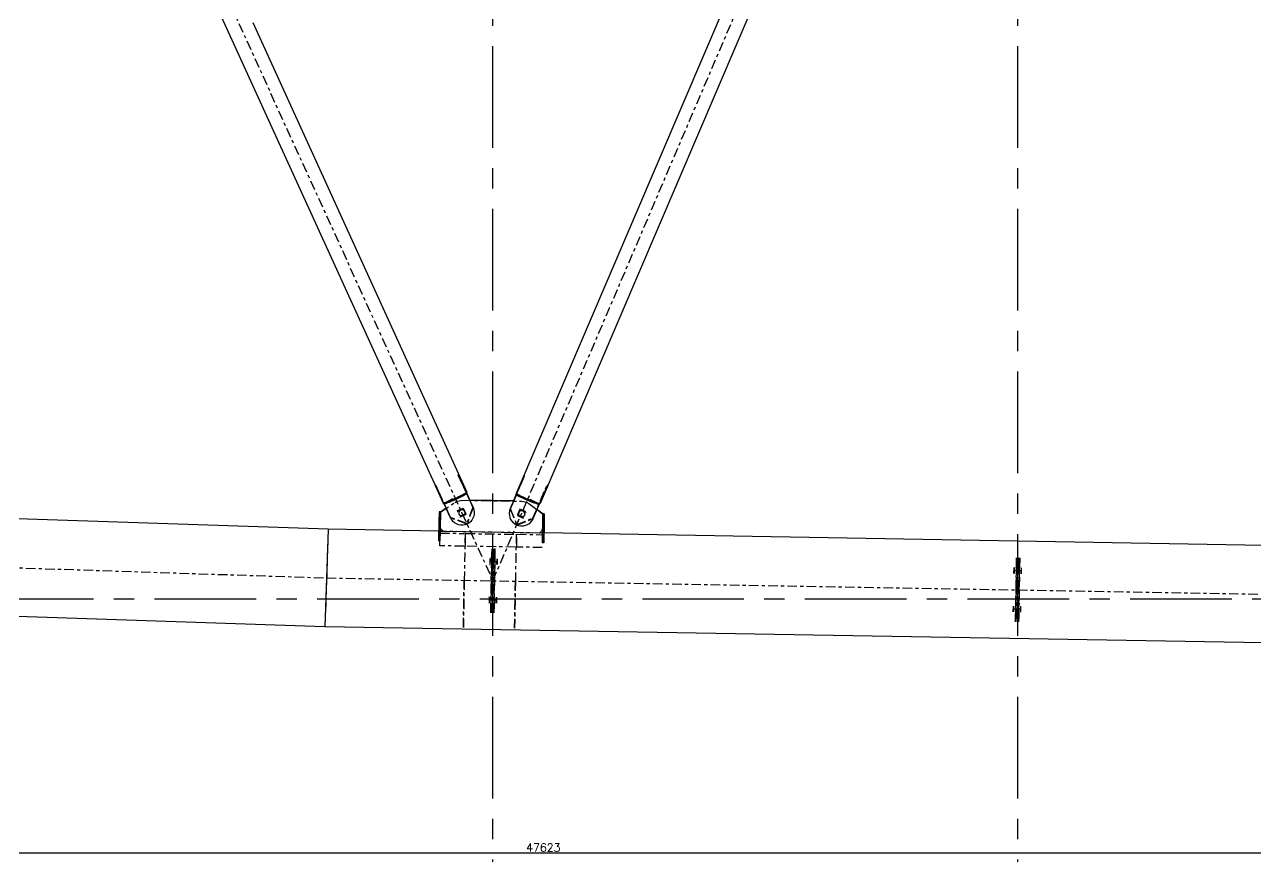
# Model space of a CAD drawing. Header units: millimetres. Extents: x 2368 to 8313, y 7493 to 11698.
# Drawn here: x 4578.3 to 4962.8, y 10991 to 11250.8 of the extents above; entities that cross this region are included whole.
import ezdxf

# ---------------------------------------------------------------- set-up
doc = ezdxf.new("R2010")
doc.units = ezdxf.units.MM
for name, pattern in [('CENTER', [50.8, 31.75, -6.35, 6.35, -6.35]), ('XKITLINE00', [0]), ('XKITLINE03', [6, 3, -1, 1, -1])]:
    doc.linetypes.add(name, pattern=pattern)
doc.styles.add('ROMANS', font='romans.shx')
doc.dimstyles.new('MD300', dxfattribs={"dimtxt": 2.5, "dimasz": 2.5, "dimexe": 1, "dimexo": 1, "dimgap": 0.5, "dimtad": 1, "dimdec": 1, "dimlfac": 50, "dimrnd": 0.5, "dimdsep": 46, "dimtxsty": 'ROMANS', "dimcen": 1, "dimclrd": 146, "dimclre": 146, "dimclrt": 30, "dimadec": 1, "dimazin": 2, "dimtfac": 1, "dimtdec": 1, "dimtmove": 0, "dimatfit": 1, "dimfxl": 1, "dimtolj": 1, "dimtzin": 0, "dimlwd": -1, "dimlwe": -1, "dimarcsym": 0})

# ---------------------------------------------------------------- blocks, each defined once
blk = doc.blocks.new('*D28')
at = {"color": 146, "transparency": 16777216}
for p, q in [((4264.13, 11249.2), (4264.13, 10991.04)), ((5216.59, 11054.98), (5216.59, 10991.04)), ((5214.09, 10992.04), (4266.63, 10992.04))]:
    blk.add_line(p, q, dxfattribs=at)
for points in [[(4266.63, 10992.45), (4266.63, 10991.62), (4264.13, 10992.04)], [(5214.09, 10992.45), (5214.09, 10991.62), (5216.59, 10992.04)]]:
    blk.add_solid(points, dxfattribs=at)
at = {"layer": 'Defpoints', "color": 0, "transparency": 16777216}
for p in [(4264.13, 11250.2), (5216.59, 11055.98), (4264.13, 10992.04)]:
    blk.add_point(p, dxfattribs=at)
at = {"color": 30, "transparency": 16777216, "insert": (4740.36, 10993.79), "char_height": 2.5, "attachment_point": 5, "style": 'ROMANS'}
blk.add_mtext('\\A1;47623', dxfattribs=at)
blk = doc.blocks.new('*D36')
at = {"color": 146, "transparency": 16777216}
for p, q in [((3888.59, 11276.27), (3888.59, 10979.26)), ((5216.59, 11054.98), (5216.59, 10979.26)), ((3891.09, 10980.26), (5214.09, 10980.26))]:
    blk.add_line(p, q, dxfattribs=at)
for points in [[(3891.09, 10980.68), (3891.09, 10979.85), (3888.59, 10980.26)], [(5214.09, 10980.68), (5214.09, 10979.85), (5216.59, 10980.26)]]:
    blk.add_solid(points, dxfattribs=at)
at = {"layer": 'Defpoints', "color": 0, "transparency": 16777216}
for p in [(3888.59, 11277.27), (5216.59, 11055.98), (5216.59, 10980.26)]:
    blk.add_point(p, dxfattribs=at)
at = {"color": 30, "transparency": 16777216, "insert": (4552.59, 10982.01), "char_height": 2.5, "attachment_point": 5, "style": 'ROMANS'}
blk.add_mtext('\\A1;66400', dxfattribs=at)
blk = doc.blocks.new('*D38')
at = {"color": 146, "transparency": 16777216}
for p, q in [((3888.58, 11276.27), (3888.58, 10968.16)), ((6544.59, 11276.27), (6544.59, 10968.16)), ((6542.09, 10969.16), (3891.08, 10969.16))]:
    blk.add_line(p, q, dxfattribs=at)
for points in [[(3891.08, 10969.58), (3891.08, 10968.75), (3888.58, 10969.16)], [(6542.09, 10969.58), (6542.09, 10968.75), (6544.59, 10969.16)]]:
    blk.add_solid(points, dxfattribs=at)
at = {"layer": 'Defpoints', "color": 0, "transparency": 16777216}
for p in [(3888.58, 11277.27), (6544.59, 11277.27), (3888.58, 10969.16)]:
    blk.add_point(p, dxfattribs=at)
at = {"color": 30, "transparency": 16777216, "insert": (5216.59, 10970.91), "char_height": 2.5, "attachment_point": 5, "style": 'ROMANS'}
blk.add_mtext('\\A1;132800', dxfattribs=at)

msp = doc.modelspace()

# ---------------------------------------------------------------- linework, layer by layer
at = {"color": 6, "linetype": 'CENTER'}
for p, q in [((4724.5882, 10907.5139), (4724.5882, 11495.735)), ((4888.5882, 10907.5139), (4888.5882, 11495.735)), ((3247.3048, 11071.5205), (7181.1218, 11071.5205))]:
    msp.add_line(p, q, dxfattribs=at)
at = {"color": 8, "linetype": 'XKITLINE03'}
for p, q in [((4724.5881, 11077.119), (4888.5881, 11460.5251)), ((4724.5882, 11077.119), (4888.5882, 11460.5251)), ((4560.5881, 11436.8368), (4724.5881, 11077.119)), ((4560.5882, 11436.8368), (4724.5882, 11077.119)), ((4713.7703, 11110.214), (4718.3818, 11100.0991)), ((4713.7703, 11110.214), (4718.3818, 11100.0991)), ((4713.7818, 11110.0545), (4718.3933, 11099.9397)), ((4713.7818, 11110.0545), (4718.3933, 11099.9397)), ((4734.3878, 11109.9282), (4730.0142, 11099.7034)), ((4734.3879, 11109.9282), (4730.0143, 11099.7034)), ((4734.3993, 11109.7688), (4730.0258, 11099.544)), ((4734.3994, 11109.7688), (4730.0258, 11099.544)), ((4711.3519, 11096.9186), (4706.7404, 11107.0335)), ((4711.3519, 11096.9186), (4706.7404, 11107.0335)), ((4711.3634, 11096.7591), (4706.7519, 11106.874)), ((4711.3634, 11096.7591), (4706.7519, 11106.874)), ((4737.1165, 11096.6958), (4741.4901, 11106.9205)), ((4737.1165, 11096.6958), (4741.4901, 11106.9205)), ((4737.128, 11096.5363), (4741.5016, 11106.7611)), ((4737.1281, 11096.5363), (4741.5017, 11106.7611)), ((4716.4354, 11104.3934), (4709.3014, 11101.1658)), ((4716.4353, 11104.3934), (4709.3014, 11101.1658)), ((4716.3154, 11104.5038), (4709.3982, 11101.3742)), ((4716.3154, 11104.5038), (4709.3982, 11101.3742)), ((4709.3982, 11101.3742), (4712.8376, 11103.2054)), ((4709.3982, 11101.3742), (4712.8375, 11103.2054)), ((4716.3305, 11104.2937), (4709.4133, 11101.1642)), ((4709.4133, 11101.1642), (4712.8912, 11102.4626)), ((4716.3306, 11104.2937), (4709.4134, 11101.1642)), ((4709.4134, 11101.1642), (4712.8912, 11102.4626)), ((4712.6863, 11101.5949), (4713.2776, 11101.9276)), ((4712.6864, 11101.5949), (4713.2776, 11101.9276)), ((4713.2776, 11101.9276), (4714.9392, 11102.2716)), ((4713.2776, 11101.9276), (4714.9392, 11102.2716)), ((4714.9392, 11102.2716), (4733.6377, 11101.9624)), ((4714.9392, 11102.2716), (4733.6377, 11101.9624)), ((4716.4275, 11104.5022), (4716.4704, 11104.4654)), ((4716.4275, 11104.5022), (4716.4704, 11104.4654)), ((4716.4704, 11104.4654), (4716.4353, 11104.3934)), ((4716.4704, 11104.4654), (4716.4354, 11104.3934)), ((4731.8326, 11104.1154), (4731.8681, 11104.1531)), ((4731.8759, 11104.0444), (4731.8326, 11104.1154)), ((4731.8327, 11104.1154), (4731.8681, 11104.1531)), ((4731.8759, 11104.0444), (4731.8327, 11104.1154)), ((4731.8681, 11104.1531), (4739.0755, 11101.1009)), ((4731.8681, 11104.1531), (4739.0754, 11101.1009)), ((4731.974, 11104.1574), (4738.9624, 11101.1979)), ((4731.974, 11104.1574), (4738.9624, 11101.1979)), ((4731.9891, 11103.9473), (4738.9776, 11100.9878)), ((4731.9892, 11103.9473), (4738.9776, 11100.9878)), ((4733.6377, 11101.9624), (4735.0838, 11101.6564)), ((4733.6377, 11101.9624), (4735.0839, 11101.6564)), ((4738.9624, 11101.1979), (4735.4489, 11102.944)), ((4738.9624, 11101.1979), (4735.449, 11102.944)), ((4738.9776, 11100.9878), (4735.5026, 11102.2013)), ((4738.9776, 11100.9878), (4735.5026, 11102.2013)), ((4708.1211, 11092.5663), (4708.2246, 11098.539)), ((4708.1212, 11092.5663), (4708.2246, 11098.539)), ((4708.1483, 11095.5297), (4708.2009, 11098.5646)), ((4708.1483, 11095.5297), (4708.2008, 11098.5646)), ((4708.2246, 11098.539), (4712.6863, 11101.5949)), ((4708.2246, 11098.539), (4712.6864, 11101.5949)), ((4709.2583, 11101.2025), (4709.2935, 11101.2746)), ((4709.3014, 11101.1658), (4709.2583, 11101.2025)), ((4709.2584, 11101.2025), (4709.2936, 11101.2746)), ((4709.3014, 11101.1658), (4709.2584, 11101.2025)), ((4713.5794, 11099.0343), (4715.346, 11099.8336)), ((4713.5794, 11099.0343), (4715.346, 11099.8336)), ((4713.5805, 11099.0193), (4715.3471, 11099.8186)), ((4713.5805, 11099.0193), (4715.3471, 11099.8186)), ((4713.5965, 11098.798), (4715.363, 11099.5972)), ((4713.5965, 11098.798), (4715.3631, 11099.5972)), ((4716.1476, 11098.0752), (4714.381, 11097.276)), ((4716.1477, 11098.0752), (4714.3811, 11097.276)), ((4716.1487, 11098.0602), (4714.3821, 11097.261)), ((4716.1487, 11098.0602), (4714.3822, 11097.261)), ((4714.88, 11098.326), (4714.8651, 11098.5323)), ((4714.8801, 11098.326), (4714.8652, 11098.5323)), ((4715.346, 11099.8336), (4716.1477, 11098.0752)), ((4715.346, 11099.8336), (4716.1476, 11098.0752)), ((4715.3471, 11099.8186), (4716.1487, 11098.0602)), ((4715.3471, 11099.8186), (4716.1487, 11098.0602)), ((4715.363, 11099.5972), (4716.1647, 11097.8389)), ((4715.3631, 11099.5972), (4716.1647, 11097.8389)), ((4718.3818, 11100.0991), (4716.4619, 11095.0103)), ((4718.3818, 11100.0991), (4716.4619, 11095.0103)), ((4718.3933, 11099.9397), (4716.4734, 11094.8509)), ((4718.3933, 11099.9397), (4716.4734, 11094.8509)), ((4730.0142, 11099.7034), (4732.0526, 11094.6631)), ((4730.0143, 11099.7034), (4732.0527, 11094.6631)), ((4730.0258, 11099.544), (4732.0642, 11094.5037)), ((4730.0258, 11099.544), (4732.0642, 11094.5037)), ((4733.0509, 11099.4972), (4732.2906, 11097.7197)), ((4733.0509, 11099.4972), (4732.2906, 11097.7197)), ((4733.0669, 11099.2759), (4732.3066, 11097.4984)), ((4733.0669, 11099.2759), (4732.3066, 11097.4984)), ((4733.068, 11099.2608), (4732.3077, 11097.4834)), ((4733.068, 11099.2608), (4732.3077, 11097.4834)), ((4734.8357, 11098.7414), (4733.0509, 11099.4972)), ((4734.8357, 11098.7414), (4733.0509, 11099.4972)), ((4734.8517, 11098.52), (4733.0669, 11099.2759)), ((4734.8516, 11098.52), (4733.0669, 11099.2759)), ((4734.8528, 11098.505), (4733.068, 11099.2608)), ((4734.8527, 11098.505), (4733.068, 11099.2608)), ((4733.5637, 11098.223), (4733.5786, 11098.0167)), ((4733.5637, 11098.223), (4733.5786, 11098.0167)), ((4735.0838, 11101.6564), (4735.8658, 11101.2115)), ((4735.0839, 11101.6564), (4735.8658, 11101.2115)), ((4735.8658, 11101.2115), (4740.2191, 11098.01)), ((4735.8658, 11101.2115), (4740.2191, 11098.01)), ((4739.0754, 11101.1009), (4739.1189, 11101.0298)), ((4739.0755, 11101.1009), (4739.1189, 11101.0298)), ((4739.1189, 11101.0298), (4739.0833, 11100.9922)), ((4739.1189, 11101.0298), (4739.0833, 11100.9922)), ((4740.1834, 11094.9746), (4740.236, 11098.0095)), ((4740.1834, 11094.9746), (4740.236, 11098.0095)), ((4708.0448, 11089.5592), (4708.1483, 11095.5297)), ((4708.0449, 11089.5592), (4708.1483, 11095.5297)), ((4708.1753, 11097.0913), (4708.0719, 11091.1209)), ((4708.1753, 11097.0913), (4708.0719, 11091.1209)), ((4716.4619, 11095.0103), (4711.3519, 11096.9186)), ((4716.4619, 11095.0103), (4711.3519, 11096.9186)), ((4716.4734, 11094.8509), (4711.3634, 11096.7591)), ((4716.4734, 11094.8509), (4711.3634, 11096.7591)), ((4716.1647, 11097.8389), (4714.3981, 11097.0397)), ((4716.1647, 11097.8389), (4714.3981, 11097.0397)), ((4732.0526, 11094.6631), (4737.1165, 11096.6958)), ((4732.0527, 11094.6631), (4737.1165, 11096.6958)), ((4732.0642, 11094.5037), (4737.128, 11096.5363)), ((4732.0642, 11094.5037), (4737.1281, 11096.5363)), ((4732.2906, 11097.7197), (4734.0754, 11096.9639)), ((4732.2906, 11097.7197), (4734.0754, 11096.9639)), ((4732.3066, 11097.4984), (4734.0914, 11096.7426)), ((4732.3066, 11097.4984), (4734.0914, 11096.7426)), ((4732.3077, 11097.4834), (4734.0925, 11096.7276)), ((4732.3077, 11097.4834), (4734.0924, 11096.7276)), ((4740.08, 11089.0042), (4740.1834, 11094.9746)), ((4740.08, 11089.0042), (4740.1834, 11094.9746)), ((4740.2105, 11096.5363), (4740.107, 11090.5659)), ((4740.2105, 11096.5363), (4740.107, 11090.5659)), ((4708.0428, 11088.0469), (4708.1118, 11092.0288)), ((4708.0429, 11088.0469), (4708.1118, 11092.0288)), ((4708.0974, 11092.5941), (4708.0448, 11089.5592)), ((4708.0974, 11092.5941), (4708.0449, 11089.5592)), ((4708.0719, 11091.1209), (4708.0974, 11092.5941)), ((4708.0719, 11091.1209), (4708.0974, 11092.5941)), ((4708.1118, 11092.0288), (4715.6687, 11091.9038)), ((4708.1118, 11092.0288), (4715.6687, 11091.9038)), ((4740.1156, 11092.0372), (4708.1211, 11092.5663)), ((4740.1157, 11092.0372), (4708.1212, 11092.5663)), ((4715.8892, 11091.992), (4715.6342, 11077.2742)), ((4715.8892, 11091.992), (4715.6343, 11077.2742)), ((4716.0389, 11087.9147), (4716.1079, 11091.8965)), ((4716.0389, 11087.9147), (4716.1079, 11091.8965)), ((4716.1079, 11091.8965), (4731.6654, 11091.6393)), ((4716.1079, 11091.8965), (4731.6654, 11091.6393)), ((4731.8868, 11091.7148), (4731.6318, 11076.997)), ((4731.8868, 11091.7148), (4731.6319, 11076.997)), ((4732.0356, 11087.6502), (4732.1046, 11091.632)), ((4732.0356, 11087.6502), (4732.1046, 11091.632)), ((4732.1046, 11091.632), (4740.1063, 11091.4997)), ((4732.1046, 11091.632), (4740.1063, 11091.4997)), ((4740.1326, 11092.0391), (4740.08, 11089.0042)), ((4740.1325, 11092.0391), (4740.08, 11089.0042)), ((4740.107, 11090.5659), (4740.1326, 11092.0391)), ((4740.107, 11090.5659), (4740.1325, 11092.0391)), ((4338.8189, 11088.9283), (4672.6407, 11078.019)), ((4338.8189, 11088.9283), (4672.6407, 11078.019)), ((4715.5997, 11087.922), (4708.0428, 11088.0469)), ((4715.5997, 11087.922), (4708.0429, 11088.0469)), ((4731.5964, 11087.6574), (4716.0389, 11087.9147)), ((4731.5964, 11087.6574), (4716.0389, 11087.9147)), ((4724.0882, 11077.1277), (4724.2614, 11087.1262)), ((4724.2614, 11087.1262), (4724.2192, 11084.6891)), ((4724.5881, 11077.1191), (4724.7614, 11087.1176)), ((4724.7614, 11087.1176), (4724.7191, 11084.6804)), ((4724.7613, 11087.1176), (4724.7613, 11087.1176)), ((4724.7613, 11087.1176), (4724.7614, 11087.1176)), ((4725.0881, 11077.1104), (4725.2613, 11087.1089)), ((4725.2613, 11087.1089), (4725.2191, 11084.6718)), ((4740.0374, 11087.5179), (4732.0356, 11087.6502)), ((4740.0373, 11087.5179), (4732.0356, 11087.6502)), ((4723.6282, 11084.0567), (4723.5963, 11082.217)), ((4723.6282, 11084.0567), (4723.6282, 11084.0567)), ((4723.6922, 11083.1355), (4725.6919, 11083.1008)), ((4724.1998, 11083.5662), (4724.1785, 11082.3364)), ((4724.2192, 11084.6891), (4724.1998, 11083.5662)), ((4724.6997, 11083.5575), (4724.6784, 11082.3277)), ((4724.7191, 11084.6804), (4724.6997, 11083.5575)), ((4725.1996, 11083.5489), (4725.1783, 11082.319)), ((4725.2191, 11084.6718), (4725.1996, 11083.5489)), ((4725.7878, 11084.0193), (4725.756, 11082.1796)), ((4725.7878, 11084.0193), (4725.7878, 11084.0193)), ((4725.9478, 11084.0166), (4725.9159, 11082.1768)), ((4725.9478, 11084.0166), (4725.9478, 11084.0166)), ((4888.2369, 11084.2855), (4888.0637, 11074.287)), ((4888.2016, 11082.2458), (4888.2369, 11084.2855)), ((4888.2369, 11084.2855), (4888.2369, 11084.2855)), ((4888.7368, 11084.2769), (4888.5636, 11074.2784)), ((4888.7015, 11082.2372), (4888.7368, 11084.2769)), ((4888.7368, 11084.2769), (4888.7368, 11084.2769)), ((4888.7368, 11084.2769), (4888.7368, 11084.2769)), ((4888.7368, 11084.2769), (4888.7368, 11084.2769)), ((4889.2367, 11084.2682), (4889.0635, 11074.2697)), ((4889.2014, 11082.2285), (4889.2367, 11084.2682)), ((4889.2367, 11084.2682), (4889.2367, 11084.2682)), ((4723.5963, 11082.217), (4723.5963, 11082.217)), ((4724.1785, 11082.3364), (4724.0882, 11077.1277)), ((4724.6784, 11082.3277), (4724.5881, 11077.119)), ((4725.1783, 11082.319), (4725.0881, 11077.1104)), ((4725.756, 11082.1796), (4725.756, 11082.1796)), ((4725.9159, 11082.1768), (4725.9159, 11082.1768)), ((4887.4118, 11079.3791), (4887.4437, 11081.2188)), ((4887.4118, 11079.3791), (4887.4118, 11079.3791)), ((4887.4437, 11081.2188), (4887.4437, 11081.2188)), ((4887.5718, 11079.3763), (4887.6036, 11081.216)), ((4887.5718, 11079.3763), (4887.5718, 11079.3763)), ((4887.6036, 11081.216), (4887.6036, 11081.216)), ((4889.6674, 11080.2602), (4887.6677, 11080.2948)), ((4888.0637, 11074.287), (4888.1523, 11079.4009)), ((4888.1523, 11079.4009), (4888.1823, 11081.1334)), ((4888.1823, 11081.1334), (4888.2016, 11082.2458)), ((4888.5636, 11074.2784), (4888.6522, 11079.3923)), ((4888.6522, 11079.3923), (4888.6822, 11081.1248)), ((4888.6822, 11081.1248), (4888.7015, 11082.2372)), ((4889.0635, 11074.2697), (4889.1521, 11079.3836)), ((4889.1521, 11079.3836), (4889.1821, 11081.1161)), ((4889.1821, 11081.1161), (4889.2014, 11082.2285)), ((4889.7314, 11079.3389), (4889.7633, 11081.1786)), ((4889.7314, 11079.3389), (4889.7314, 11079.3389)), ((4889.7633, 11081.1786), (4889.7633, 11081.1786)), ((4672.6407, 11078.019), (5006.5906, 11072.2337)), ((4672.6407, 11078.019), (5006.5906, 11072.2337)), ((4715.6343, 11077.2742), (4715.3793, 11062.5564)), ((4715.3793, 11062.5564), (4715.6343, 11077.2742)), ((4715.6342, 11077.2742), (4715.3793, 11062.5564)), ((4715.3793, 11062.5564), (4715.6343, 11077.2742)), ((4723.915, 11067.1292), (4724.0882, 11077.1277)), ((4724.0882, 11077.1277), (4723.998, 11071.9191)), ((4724.4149, 11067.1206), (4724.5881, 11077.1191)), ((4724.5881, 11077.119), (4724.4979, 11071.9104)), ((4724.9149, 11067.1119), (4725.0881, 11077.1104)), ((4725.0881, 11077.1104), (4724.9978, 11071.9017)), ((4731.6319, 11076.997), (4731.3769, 11062.2792)), ((4731.3769, 11062.2792), (4731.6319, 11076.997)), ((4731.6318, 11076.997), (4731.3769, 11062.2792)), ((4731.3769, 11062.2792), (4731.6319, 11076.997)), ((4723.4203, 11072.0585), (4723.3884, 11070.2188)), ((4723.4203, 11072.0585), (4723.4203, 11072.0585)), ((4723.4844, 11071.1373), (4725.4841, 11071.1026)), ((4723.998, 11071.9191), (4723.9767, 11070.6892)), ((4724.4979, 11071.9104), (4724.4766, 11070.6806)), ((4724.9978, 11071.9017), (4724.9765, 11070.6719)), ((4725.58, 11072.0211), (4725.5481, 11070.1814)), ((4725.58, 11072.0211), (4725.58, 11072.0211)), ((4725.74, 11072.0184), (4725.7081, 11070.1786)), ((4725.74, 11072.0184), (4725.74, 11072.0184)), ((4888.0637, 11074.287), (4887.8905, 11064.2885)), ((4887.9751, 11069.1732), (4888.0637, 11074.287)), ((4888.5636, 11074.2784), (4888.3904, 11064.2799)), ((4888.475, 11069.1645), (4888.5636, 11074.2784)), ((4889.0635, 11074.2697), (4888.8903, 11064.2712)), ((4888.9749, 11069.1559), (4889.0635, 11074.2697)), ((4723.3884, 11070.2188), (4723.3884, 11070.2188)), ((4723.9572, 11069.5663), (4723.915, 11067.1292)), ((4723.915, 11067.1292), (4723.915, 11067.1292)), ((4723.9767, 11070.6892), (4723.9572, 11069.5663)), ((4724.4571, 11069.5577), (4724.4149, 11067.1206)), ((4724.4149, 11067.1206), (4724.4149, 11067.1206)), ((4724.4149, 11067.1206), (4724.4149, 11067.1206)), ((4724.415, 11067.1206), (4724.415, 11067.1206)), ((4724.4766, 11070.6806), (4724.4571, 11069.5577)), ((4724.9571, 11069.549), (4724.9149, 11067.1119)), ((4724.9765, 11070.6719), (4724.9571, 11069.549)), ((4725.5481, 11070.1814), (4725.5481, 11070.1814)), ((4725.7081, 11070.1786), (4725.7081, 11070.1786)), ((4887.2039, 11067.3809), (4887.2358, 11069.2206)), ((4887.2039, 11067.3809), (4887.2039, 11067.3809)), ((4887.2358, 11069.2206), (4887.2358, 11069.2206)), ((4887.3639, 11067.3781), (4887.3958, 11069.2178)), ((4887.3639, 11067.3781), (4887.3639, 11067.3781)), ((4887.3958, 11069.2178), (4887.3958, 11069.2178)), ((4889.4595, 11068.262), (4887.4598, 11068.2966)), ((4887.9258, 11066.3282), (4887.9451, 11067.4406)), ((4887.9451, 11067.4406), (4887.9751, 11069.1732)), ((4888.4257, 11066.3196), (4888.445, 11067.432)), ((4888.445, 11067.432), (4888.475, 11069.1645)), ((4888.9257, 11066.3109), (4888.9449, 11067.4233)), ((4888.9449, 11067.4233), (4888.9749, 11069.1559)), ((4889.5236, 11067.3407), (4889.5554, 11069.1804)), ((4889.5236, 11067.3407), (4889.5236, 11067.3407)), ((4889.5554, 11069.1804), (4889.5554, 11069.1804)), ((4724.9149, 11067.1119), (4724.9149, 11067.1119)), ((4887.8905, 11064.2885), (4887.9258, 11066.3282)), ((4888.3904, 11064.2799), (4888.4257, 11066.3196)), ((4888.3904, 11064.2799), (4888.3904, 11064.2799)), ((4888.3904, 11064.2799), (4888.3904, 11064.2799)), ((4888.8903, 11064.2712), (4888.9257, 11066.3109))]:
    msp.add_line(p, q, dxfattribs=at)
at = {"color": 8, "linetype": 'XKITLINE00'}
for p, q in [((4881.1321, 11432.7801), (4739.3285, 11101.2657)), ((4568.3579, 11410.017), (4709.0433, 11101.4374)), ((4799.3443, 11262.2009), (4731.8582, 11104.4292)), ((4649.5505, 11251.4846), (4716.4376, 11104.7744)), ((4713.7633, 11110.3132), (4713.7539, 11110.2806)), ((4713.7539, 11110.2806), (4713.7541, 11110.2332)), ((4713.7541, 11110.2332), (4713.7636, 11110.1743)), ((4713.7815, 11110.3285), (4713.7633, 11110.3132)), ((4713.7636, 11110.1743), (4713.782, 11110.1084)), ((4713.883, 11110.2033), (4713.7698, 11110.1521)), ((4713.8053, 11110.3257), (4713.7815, 11110.3285)), ((4713.782, 11110.1084), (4713.8078, 11110.0402)), ((4713.9139, 11110.1404), (4713.7909, 11110.0848)), ((4713.8063, 11110.3251), (4713.8053, 11110.3257)), ((4713.8063, 11110.3251), (4713.8271, 11110.2992)), ((4713.8078, 11110.0402), (4716.2871, 11104.602)), ((4713.8271, 11110.2992), (4713.8533, 11110.2576)), ((4713.8533, 11110.2576), (4713.883, 11110.2033)), ((4713.883, 11110.2033), (4713.9139, 11110.1404)), ((4713.9139, 11110.1404), (4716.3932, 11104.7023)), ((4734.2602, 11109.8523), (4731.9088, 11104.3551)), ((4734.3763, 11109.754), (4732.0249, 11104.2569)), ((4734.2897, 11109.916), (4734.2602, 11109.8523)), ((4734.3913, 11109.7968), (4734.2602, 11109.8523)), ((4734.3181, 11109.9711), (4734.2897, 11109.916)), ((4734.411, 11109.8646), (4734.2897, 11109.916)), ((4734.3434, 11110.0135), (4734.3181, 11109.9711)), ((4734.3515, 11110.0242), (4734.3434, 11110.0135)), ((4734.37, 11110.0376), (4734.3515, 11110.0242)), ((4734.3956, 11110.0416), (4734.37, 11110.0376)), ((4734.4004, 11109.8228), (4734.3763, 11109.754)), ((4734.4142, 11110.0271), (4734.3956, 11110.0416)), ((4734.4172, 11109.889), (4734.4004, 11109.8228)), ((4734.4142, 11110.0271), (4734.4243, 11109.995)), ((4734.4254, 11109.9479), (4734.4172, 11109.889)), ((4734.4243, 11109.995), (4734.4254, 11109.9479)), ((4706.5521, 11107.0578), (4706.5432, 11107.0391)), ((4706.5432, 11107.0391), (4706.5438, 11107.004)), ((4706.5438, 11107.004), (4706.5473, 11106.9867)), ((4706.5473, 11106.9867), (4706.5591, 11106.9575)), ((4706.5697, 11107.0586), (4706.5521, 11107.0578)), ((4706.5591, 11106.9575), (4706.5833, 11106.9008)), ((4706.5948, 11107.0417), (4706.5697, 11107.0586)), ((4706.5833, 11106.9008), (4706.6117, 11106.8368)), ((4706.6715, 11106.9406), (4706.586, 11106.902)), ((4706.5948, 11107.0417), (4706.6256, 11107.008)), ((4706.6117, 11106.8368), (4709.091, 11101.3986)), ((4706.7062, 11106.8795), (4706.615, 11106.8382)), ((4706.6256, 11107.008), (4706.6597, 11106.9603)), ((4706.6597, 11106.9603), (4706.6947, 11106.9019)), ((4706.6947, 11106.9019), (4706.7281, 11106.8371)), ((4706.7281, 11106.8371), (4709.2074, 11101.399)), ((4741.5284, 11106.7252), (4739.177, 11101.228)), ((4741.6371, 11106.7283), (4739.2857, 11101.2311)), ((4741.5602, 11106.7907), (4741.5284, 11106.7252)), ((4741.6371, 11106.7283), (4741.5482, 11106.7659)), ((4741.5939, 11106.8498), (4741.5602, 11106.7907)), ((4741.6641, 11106.793), (4741.5814, 11106.828)), ((4741.6268, 11106.8982), (4741.5939, 11106.8498)), ((4741.6567, 11106.9322), (4741.6268, 11106.8982)), ((4741.6641, 11106.793), (4741.6371, 11106.7283)), ((4741.6814, 11106.9495), (4741.6567, 11106.9322)), ((4741.687, 11106.8504), (4741.6641, 11106.793)), ((4741.6989, 11106.9487), (4741.6814, 11106.9495)), ((4741.7042, 11106.8963), (4741.687, 11106.8504)), ((4741.6989, 11106.9487), (4741.7082, 11106.93)), ((4741.7083, 11106.9087), (4741.7042, 11106.8963)), ((4741.7082, 11106.93), (4741.7083, 11106.9087)), ((4673.1385, 11093.2509), (4412.9811, 11101.7528)), ((4710.3547, 11101.728), (4709.9005, 11101.5715)), ((4710.8814, 11101.9264), (4710.3547, 11101.728)), ((4711.3921, 11101.819), (4710.8528, 11101.6072)), ((4711.4646, 11102.1607), (4710.8814, 11101.9264)), ((4711.9744, 11102.0604), (4711.3921, 11101.819)), ((4712.0865, 11102.4236), (4711.4646, 11102.1607)), ((4712.5828, 11102.3245), (4711.9744, 11102.0604)), ((4712.7284, 11102.7073), (4712.0865, 11102.4236)), ((4713.1994, 11102.6035), (4712.5828, 11102.3245)), ((4713.3705, 11103.0031), (4712.7284, 11102.7073)), ((4713.8062, 11102.8892), (4713.1994, 11102.6035)), ((4713.9936, 11103.302), (4713.3705, 11103.0031)), ((4714.3855, 11103.1733), (4713.8062, 11102.8892)), ((4714.5785, 11103.5949), (4713.9936, 11103.302)), ((4714.9203, 11103.4474), (4714.3855, 11103.1733)), ((4715.1077, 11103.873), (4714.5785, 11103.5949)), ((4715.3949, 11103.7037), (4714.9203, 11103.4474)), ((4715.5648, 11104.1278), (4715.1077, 11103.873)), ((4715.7956, 11103.9345), (4715.3949, 11103.7037)), ((4715.9362, 11104.3515), (4715.5648, 11104.1278)), ((4716.1105, 11104.1331), (4715.7956, 11103.9345)), ((4716.2105, 11104.5374), (4715.9362, 11104.3515)), ((4715.9933, 11104.3902), (4716.1105, 11104.1331)), ((4716.3306, 11104.2937), (4716.1105, 11104.1331)), ((4716.2871, 11104.602), (4716.2105, 11104.5374)), ((4716.217, 11104.5429), (4716.3306, 11104.2937)), ((4716.2666, 11104.5847), (4718.395, 11099.9162)), ((4716.3932, 11104.7023), (4716.2673, 11104.6454)), ((4716.3114, 11104.6653), (4716.2673, 11104.6454)), ((4716.2796, 11104.5957), (4718.3916, 11099.9631)), ((4716.3114, 11104.6653), (4716.4354, 11104.3934)), ((4716.3492, 11104.6824), (4716.4626, 11104.4338)), ((4716.3676, 11104.6908), (4716.4704, 11104.4654)), ((4716.4354, 11104.3934), (4716.3833, 11104.3699)), ((4716.4376, 11104.7744), (4716.3932, 11104.7023)), ((4716.4184, 11104.3858), (4717.3794, 11102.278)), ((4716.4334, 11104.3925), (4717.3975, 11102.2777)), ((4716.4626, 11104.4338), (4716.4354, 11104.3934)), ((4716.4704, 11104.4654), (4716.4626, 11104.4338)), ((4731.0866, 11102.0514), (4717.3359, 11102.2788)), ((4731.0468, 11101.9584), (4717.3825, 11102.1843)), ((4732.0287, 11104.2539), (4730.0241, 11099.5675)), ((4732.0462, 11104.2401), (4730.0275, 11099.5206)), ((4731.8652, 11104.0579), (4731.0074, 11102.0527)), ((4731.8817, 11104.0419), (4731.0307, 11102.0523)), ((4731.8327, 11104.1154), (4731.8445, 11104.084)), ((4731.9294, 11104.3464), (4731.8405, 11104.1385)), ((4731.9525, 11104.3366), (4731.8445, 11104.084)), ((4731.8445, 11104.084), (4731.8759, 11104.0444)), ((4731.8582, 11104.4292), (4731.9088, 11104.3551)), ((4731.9935, 11104.3192), (4731.8759, 11104.0444)), ((4731.9286, 11104.0221), (4731.8759, 11104.0444)), ((4732.0426, 11104.2984), (4731.9088, 11104.3551)), ((4732.0976, 11104.2007), (4731.9892, 11103.9473)), ((4732.2201, 11103.7922), (4731.9892, 11103.9473)), ((4732.0426, 11104.2984), (4731.9935, 11104.3192)), ((4732.0929, 11104.2036), (4732.0249, 11104.2569)), ((4732.3724, 11104.027), (4732.0929, 11104.2036)), ((4732.3315, 11104.0528), (4732.2201, 11103.7922)), ((4732.5461, 11103.6014), (4732.2201, 11103.7922)), ((4732.7498, 11103.8144), (4732.3724, 11104.027)), ((4732.9579, 11103.3806), (4732.5461, 11103.6014)), ((4733.2135, 11103.5725), (4732.7498, 11103.8144)), ((4733.4433, 11103.1361), (4732.9579, 11103.3806)), ((4733.7496, 11103.3086), (4733.2135, 11103.5725)), ((4733.9881, 11102.8751), (4733.4433, 11103.1361)), ((4734.3417, 11103.0307), (4733.7496, 11103.3086)), ((4734.5764, 11102.6053), (4733.9881, 11102.8751)), ((4734.9718, 11102.7472), (4734.3417, 11103.0307)), ((4735.191, 11102.3345), (4734.5764, 11102.6053)), ((4735.6209, 11102.4667), (4734.9718, 11102.7472)), ((4735.814, 11102.0707), (4735.191, 11102.3345)), ((4736.269, 11102.1978), (4735.6209, 11102.4667)), ((4736.4271, 11101.8216), (4735.814, 11102.0707)), ((4736.8967, 11101.9487), (4736.269, 11102.1978)), ((4737.0123, 11101.5944), (4736.4271, 11101.8216)), ((4737.4847, 11101.7269), (4736.8967, 11101.9487)), ((4738.0153, 11101.5391), (4737.4847, 11101.7269)), ((4707.8018, 11098.621), (4707.7484, 11095.5366)), ((4707.8021, 11098.6377), (4707.8018, 11098.621)), ((4708.202, 11098.6308), (4707.8021, 11098.6377)), ((4708.2212, 11098.5859), (4708.135, 11093.6087)), ((4708.2212, 11098.5859), (4708.135, 11093.6087)), ((4708.228, 11098.4922), (4708.1418, 11093.5149)), ((4708.2017, 11098.6141), (4708.1483, 11095.5297)), ((4708.202, 11098.6308), (4708.2017, 11098.6141)), ((4709.9742, 11099.7865), (4708.2212, 11098.5859)), ((4708.2212, 11098.5859), (4708.228, 11098.4922)), ((4710.0084, 11099.7115), (4708.228, 11098.4922)), ((4709.091, 11101.3986), (4709.0433, 11101.4374)), ((4709.1876, 11101.4423), (4709.091, 11101.3986)), ((4709.1568, 11101.4284), (4709.2701, 11101.1797)), ((4709.1876, 11101.4423), (4709.1775, 11101.4377)), ((4709.1775, 11101.4377), (4709.3014, 11101.1658)), ((4709.2621, 11101.4017), (4709.2074, 11101.399)), ((4709.2384, 11101.4005), (4711.3651, 11096.7357)), ((4709.5326, 11101.4616), (4709.2621, 11101.4017)), ((4709.3014, 11101.1658), (4709.2701, 11101.1797)), ((4709.3011, 11101.4103), (4709.4134, 11101.1642)), ((4709.3379, 11101.1823), (4709.3014, 11101.1658)), ((4709.6419, 11101.2065), (4709.4134, 11101.1642)), ((4709.5263, 11101.4602), (4709.6419, 11101.2065)), ((4709.9005, 11101.5715), (4709.5326, 11101.4616)), ((4709.9647, 11101.2964), (4709.6419, 11101.2065)), ((4710.3723, 11101.4313), (4709.9647, 11101.2964)), ((4710.8528, 11101.6072), (4710.3723, 11101.4313)), ((4713.931, 11098.5044), (4713.9172, 11098.2026)), ((4713.9172, 11098.2026), (4713.9979, 11097.9113)), ((4714.0366, 11098.8023), (4713.9299, 11098.5194)), ((4714.0377, 11098.7873), (4713.931, 11098.5044)), ((4713.9979, 11097.9113), (4714.165, 11097.6592)), ((4714.2259, 11099.0386), (4714.0366, 11098.8023)), ((4714.227, 11099.0236), (4714.0377, 11098.7873)), ((4714.4792, 11099.2051), (4714.2259, 11099.0386)), ((4714.4803, 11099.1901), (4714.227, 11099.0236)), ((4714.7718, 11099.2856), (4714.4792, 11099.2051)), ((4714.4792, 11099.2051), (4714.4803, 11099.1901)), ((4714.7729, 11099.2706), (4714.4803, 11099.1901)), ((4715.075, 11099.2721), (4714.7718, 11099.2856)), ((4715.0761, 11099.2571), (4714.7729, 11099.2706)), ((4715.3591, 11099.166), (4715.075, 11099.2721)), ((4715.3602, 11099.151), (4715.0761, 11099.2571)), ((4715.5963, 11098.9777), (4715.3591, 11099.166)), ((4715.5973, 11098.9627), (4715.3602, 11099.151)), ((4715.5963, 11098.9777), (4715.7634, 11098.7256)), ((4715.5973, 11098.9627), (4715.7644, 11098.7106)), ((4715.8313, 11098.1175), (4715.7246, 11097.8346)), ((4715.7634, 11098.7256), (4715.7644, 11098.7106)), ((4715.7634, 11098.7256), (4715.844, 11098.4343)), ((4715.7644, 11098.7106), (4715.8451, 11098.4193)), ((4715.8451, 11098.4193), (4715.8313, 11098.1175)), ((4718.3916, 11099.9631), (4718.395, 11099.9162)), ((4718.3916, 11099.9631), (4718.6152, 11099.3314)), ((4718.395, 11099.9162), (4718.6186, 11099.2845)), ((4718.7216, 11097.9539), (4718.5979, 11097.2954)), ((4718.6152, 11099.3314), (4718.6186, 11099.2845)), ((4718.6152, 11099.3314), (4718.7252, 11098.6706)), ((4718.6186, 11099.2845), (4718.7286, 11098.6237)), ((4718.7286, 11098.6237), (4718.7216, 11097.9539)), ((4718.7252, 11098.6706), (4718.7249, 11098.6457)), ((4718.7252, 11098.6706), (4718.7286, 11098.6237)), ((4729.8154, 11098.9305), (4729.7209, 11098.2672)), ((4729.8187, 11098.8836), (4729.7243, 11098.2203)), ((4729.7243, 11098.2203), (4729.7469, 11097.5508)), ((4730.0241, 11099.5675), (4729.8154, 11098.9305)), ((4729.8154, 11098.9305), (4729.8187, 11098.8836)), ((4730.0275, 11099.5206), (4729.8187, 11098.8836)), ((4730.0241, 11099.5675), (4730.0275, 11099.5206)), ((4732.6862, 11098.3946), (4732.6124, 11098.1015)), ((4732.6873, 11098.3796), (4732.6135, 11098.0865)), ((4732.6873, 11098.3796), (4732.6135, 11098.0865)), ((4732.6884, 11098.3646), (4732.6146, 11098.0715)), ((4732.6146, 11098.0715), (4732.6354, 11097.7701)), ((4732.8474, 11098.6508), (4732.6862, 11098.3946)), ((4732.6862, 11098.3946), (4732.6873, 11098.3796)), ((4732.8485, 11098.6358), (4732.6873, 11098.3796)), ((4732.8485, 11098.6358), (4732.6873, 11098.3796)), ((4732.6873, 11098.3796), (4732.6884, 11098.3646)), ((4732.8495, 11098.6208), (4732.6884, 11098.3646)), ((4733.0801, 11098.8448), (4732.8474, 11098.6508)), ((4733.0812, 11098.8298), (4732.8485, 11098.6358)), ((4733.0812, 11098.8298), (4732.8485, 11098.6358)), ((4733.0823, 11098.8148), (4732.8495, 11098.6208)), ((4733.3616, 11098.9578), (4733.0801, 11098.8448)), ((4733.3627, 11098.9428), (4733.0812, 11098.8298)), ((4733.3627, 11098.9428), (4733.0812, 11098.8298)), ((4733.3638, 11098.9278), (4733.0823, 11098.8148)), ((4733.6644, 11098.9787), (4733.3616, 11098.9578)), ((4733.6655, 11098.9637), (4733.3627, 11098.9428)), ((4733.6655, 11098.9637), (4733.3627, 11098.9428)), ((4733.6666, 11098.9487), (4733.3638, 11098.9278)), ((4733.9588, 11098.9054), (4733.6644, 11098.9787)), ((4733.9598, 11098.8904), (4733.6655, 11098.9637)), ((4733.9598, 11098.8904), (4733.6655, 11098.9637)), ((4733.9609, 11098.8754), (4733.6666, 11098.9487)), ((4733.9588, 11098.9054), (4733.9598, 11098.8904)), ((4734.2159, 11098.7452), (4733.9588, 11098.9054)), ((4734.217, 11098.7302), (4733.9598, 11098.8904)), ((4734.217, 11098.7302), (4733.9598, 11098.8904)), ((4733.9598, 11098.8904), (4733.9609, 11098.8754)), ((4734.2181, 11098.7152), (4733.9609, 11098.8754)), ((4734.2159, 11098.7452), (4734.4107, 11098.5136)), ((4734.217, 11098.7302), (4734.4118, 11098.4986)), ((4734.217, 11098.7302), (4734.4118, 11098.4986)), ((4734.2181, 11098.7152), (4734.4129, 11098.4836)), ((4734.4107, 11098.5136), (4734.524, 11098.2334)), ((4734.4118, 11098.4986), (4734.5251, 11098.2184)), ((4734.4118, 11098.4986), (4734.5251, 11098.2184)), ((4734.4129, 11098.4836), (4734.5262, 11098.2034)), ((4734.547, 11097.9019), (4734.4732, 11097.6088)), ((4734.524, 11098.2334), (4734.5251, 11098.2184)), ((4734.5251, 11098.2184), (4734.5262, 11098.2034)), ((4734.5262, 11098.2034), (4734.547, 11097.9019)), ((4737.5526, 11101.3958), (4737.0123, 11101.5944)), ((4739.1472, 11101.2294), (4737.1297, 11096.5129)), ((4738.0322, 11101.2317), (4737.5526, 11101.3958)), ((4738.4723, 11101.391), (4738.0153, 11101.5391)), ((4738.437, 11101.1067), (4738.0322, 11101.2317)), ((4740.2225, 11097.9631), (4738.3417, 11099.3463)), ((4740.2157, 11098.0568), (4738.3706, 11099.4138)), ((4738.7553, 11101.0247), (4738.437, 11101.1067)), ((4738.8418, 11101.2873), (4738.4723, 11101.391)), ((4738.8655, 11101.2823), (4738.7553, 11101.0247)), ((4738.9776, 11100.9878), (4738.7553, 11101.0247)), ((4739.1126, 11101.2309), (4738.8418, 11101.2873)), ((4739.0841, 11101.2368), (4738.9776, 11100.9878)), ((4739.0833, 11100.9922), (4739.0515, 11101.0056)), ((4739.2009, 11101.267), (4739.0833, 11100.9922)), ((4739.111, 11101.0067), (4739.0833, 11100.9922)), ((4739.2191, 11101.2593), (4739.111, 11101.0067)), ((4739.177, 11101.228), (4739.1126, 11101.2309)), ((4739.2857, 11101.2311), (4739.1948, 11101.2696)), ((4739.2009, 11101.267), (4739.1948, 11101.2696)), ((4739.3285, 11101.2657), (4739.2857, 11101.2311)), ((4740.2225, 11097.9631), (4740.1363, 11092.9858)), ((4740.2369, 11098.0591), (4740.1834, 11094.9746)), ((4740.2157, 11098.0568), (4740.2225, 11097.9631)), ((4740.2371, 11098.0757), (4740.2369, 11098.0591)), ((4740.6371, 11098.0688), (4740.2371, 11098.0757)), ((4740.6368, 11098.0521), (4740.5834, 11094.9677)), ((4740.6371, 11098.0688), (4740.6368, 11098.0521)), ((4707.7484, 11095.5366), (4707.6449, 11089.5662)), ((4708.1483, 11095.5297), (4707.7484, 11095.5366)), ((4708.1611, 11096.2685), (4707.7612, 11096.2754)), ((4708.1483, 11095.5297), (4708.0449, 11089.5592)), ((4711.3651, 11096.7357), (4711.6955, 11096.1523)), ((4711.6955, 11096.1523), (4712.1226, 11095.635)), ((4712.6335, 11095.1995), (4712.1226, 11095.635)), ((4713.2127, 11094.8589), (4712.6335, 11095.1995)), ((4713.8426, 11094.6237), (4713.2127, 11094.8589)), ((4714.5039, 11094.501), (4713.8426, 11094.6237)), ((4714.4022, 11097.4709), (4714.165, 11097.6592)), ((4714.6862, 11097.3648), (4714.4022, 11097.4709)), ((4715.1767, 11094.4945), (4714.5039, 11094.501)), ((4714.9894, 11097.3513), (4714.6862, 11097.3648)), ((4715.282, 11097.4318), (4714.9894, 11097.3513)), ((4715.8405, 11094.6044), (4715.1767, 11094.4945)), ((4715.5353, 11097.5983), (4715.282, 11097.4318)), ((4715.7246, 11097.8346), (4715.5353, 11097.5983)), ((4716.4751, 11094.8274), (4715.8405, 11094.6044)), ((4717.0612, 11095.1567), (4716.4751, 11094.8274)), ((4717.5811, 11095.5823), (4717.0612, 11095.1567)), ((4718.0189, 11096.0913), (4717.5811, 11095.5823)), ((4718.3613, 11096.6681), (4718.0189, 11096.0913)), ((4718.5979, 11097.2954), (4718.3613, 11096.6681)), ((4729.7469, 11097.5508), (4729.8859, 11096.8955)), ((4729.8859, 11096.8955), (4730.1372, 11096.2742)), ((4730.1372, 11096.2742), (4730.493, 11095.7059)), ((4730.493, 11095.7059), (4730.9426, 11095.2078)), ((4731.4722, 11094.7951), (4730.9426, 11095.2078)), ((4732.0659, 11094.4802), (4731.4722, 11094.7951)), ((4732.7055, 11094.2728), (4732.0659, 11094.4802)), ((4732.6354, 11097.7701), (4732.7487, 11097.4899)), ((4733.3717, 11094.1791), (4732.7055, 11094.2728)), ((4732.7487, 11097.4899), (4732.9435, 11097.2583)), ((4733.2006, 11097.098), (4732.9435, 11097.2583)), ((4733.495, 11097.0247), (4733.2006, 11097.098)), ((4734.0441, 11094.2021), (4733.3717, 11094.1791)), ((4733.7978, 11097.0456), (4733.495, 11097.0247)), ((4734.0793, 11097.1586), (4733.7978, 11097.0456)), ((4734.7024, 11094.3409), (4734.0441, 11094.2021)), ((4734.312, 11097.3527), (4734.0793, 11097.1586)), ((4734.4732, 11097.6088), (4734.312, 11097.3527)), ((4735.3266, 11094.5915), (4734.7024, 11094.3409)), ((4735.8976, 11094.9461), (4735.3266, 11094.5915)), ((4736.3982, 11095.394), (4735.8976, 11094.9461)), ((4736.8131, 11095.9216), (4736.3982, 11095.394)), ((4737.1297, 11096.5129), (4736.8131, 11095.9216)), ((4740.1834, 11094.9746), (4740.08, 11089.0042)), ((4740.5834, 11094.9677), (4740.1834, 11094.9746)), ((4740.5962, 11095.7065), (4740.1962, 11095.7135)), ((4740.5834, 11094.9677), (4740.4799, 11088.9973)), ((4673.1362, 11093.1793), (4672.1429, 11062.7853)), ((4673.1386, 11093.2526), (4673.1362, 11093.1793)), ((4707.6984, 11092.6539), (4673.1386, 11093.2526)), ((4708.9996, 11092.6314), (4708.0984, 11092.647)), ((4708.135, 11093.6087), (4708.1418, 11093.5149)), ((4708.135, 11093.6087), (4708.1433, 11093.6001)), ((4708.135, 11093.6087), (4708.1418, 11093.5149)), ((4708.135, 11093.6087), (4708.1433, 11093.6002)), ((4708.1418, 11093.5149), (4709.1244, 11092.5029)), ((4739.1192, 11092.0069), (4709.1244, 11092.5029)), ((4740.1363, 11092.9858), (4739.1192, 11092.0069)), ((4740.1335, 11092.092), (4739.2241, 11092.1078)), ((5006.8546, 11087.4714), (4740.5334, 11092.0851)), ((4672.9173, 11086.4814), (4672.8754, 11085.2001)), ((4672.9565, 11087.682), (4672.9173, 11086.4824)), ((4672.9927, 11088.7895), (4672.9566, 11087.6831)), ((4708.0449, 11089.5592), (4707.6449, 11089.5662)), ((4740.4799, 11088.9973), (4740.08, 11089.0042)), ((4672.8312, 11083.848), (4672.7852, 11082.4411)), ((4672.8754, 11085.1992), (4672.8312, 11083.8487)), ((4672.6895, 11079.512), (4672.5919, 11076.526)), ((4672.7378, 11080.9906), (4672.6895, 11079.5121)), ((4672.7852, 11082.4406), (4672.7379, 11080.9909)), ((4672.5436, 11075.047), (4672.4962, 11073.5969)), ((4672.5919, 11076.5258), (4672.5436, 11075.047)), ((4672.1429, 11062.7871), (4338.3212, 11073.6964)), ((4672.4502, 11072.1893), (4672.4061, 11070.8379)), ((4672.4962, 11073.5969), (4672.4502, 11072.1893)), ((4672.3249, 11068.3549), (4672.2887, 11067.2472)), ((4672.3641, 11069.5556), (4672.3249, 11068.3549)), ((4672.4061, 11070.8379), (4672.3641, 11069.5556)), ((5006.3266, 11056.996), (4672.1429, 11062.7853))]:
    msp.add_line(p, q, dxfattribs=at)
for centre in [(4713.7703, 11110.214), (4713.7703, 11110.214), (4713.7818, 11110.0545), (4713.7818, 11110.0545), (4734.3878, 11109.9282), (4734.3879, 11109.9282), (4734.3993, 11109.7688), (4734.3994, 11109.7688), (4706.7404, 11107.0335), (4706.7404, 11107.0335), (4706.7519, 11106.874), (4706.7519, 11106.874), (4741.4901, 11106.9205), (4741.4901, 11106.9205), (4741.5016, 11106.7611), (4741.5017, 11106.7611), (4712.8375, 11103.2054), (4712.8376, 11103.2054), (4712.8912, 11102.4626), (4712.8912, 11102.4626), (4713.2776, 11101.9276), (4713.2776, 11101.9276), (4713.2776, 11101.9276), (4713.2776, 11101.9276), (4714.9392, 11102.2716), (4714.9392, 11102.2716), (4714.9392, 11102.2716), (4714.9392, 11102.2716), (4716.3154, 11104.5038), (4716.3154, 11104.5038), (4716.3305, 11104.2937), (4716.3306, 11104.2937), (4716.4275, 11104.5022), (4716.4275, 11104.5022), (4716.4353, 11104.3934), (4716.4353, 11104.3934), (4716.4354, 11104.3934), (4716.4354, 11104.3934), (4716.4704, 11104.4654), (4716.4704, 11104.4654), (4716.4704, 11104.4654), (4716.4704, 11104.4654), (4731.8326, 11104.1154), (4731.8326, 11104.1154), (4731.8327, 11104.1154), (4731.8327, 11104.1154), (4731.8681, 11104.1531), (4731.8681, 11104.1531), (4731.8681, 11104.1531), (4731.8681, 11104.1531), (4731.8759, 11104.0444), (4731.8759, 11104.0444), (4731.974, 11104.1574), (4731.974, 11104.1574), (4731.9891, 11103.9473), (4731.9892, 11103.9473), (4733.6377, 11101.9624), (4733.6377, 11101.9624), (4733.6377, 11101.9624), (4733.6377, 11101.9624), (4735.4489, 11102.944), (4735.449, 11102.944), (4735.5026, 11102.2013), (4735.5026, 11102.2013), (4708.2008, 11098.5646), (4708.2009, 11098.5646), (4708.2246, 11098.539), (4708.2246, 11098.539), (4708.2246, 11098.539), (4708.2246, 11098.539), (4709.2583, 11101.2025), (4709.2583, 11101.2025), (4709.2584, 11101.2025), (4709.2584, 11101.2025), (4709.2935, 11101.2746), (4709.2936, 11101.2746), (4709.3014, 11101.1658), (4709.3014, 11101.1658), (4709.3014, 11101.1658), (4709.3014, 11101.1658), (4709.3982, 11101.3742), (4709.3982, 11101.3742), (4709.3982, 11101.3742), (4709.3982, 11101.3742), (4709.4133, 11101.1642), (4709.4133, 11101.1642), (4709.4134, 11101.1642), (4709.4134, 11101.1642), (4712.6863, 11101.5949), (4712.6863, 11101.5949), (4712.6864, 11101.5949), (4712.6864, 11101.5949), (4713.5794, 11099.0343), (4713.5794, 11099.0343), (4713.5805, 11099.0193), (4713.5805, 11099.0193), (4713.5965, 11098.798), (4713.5965, 11098.798), (4714.8651, 11098.5323), (4714.8652, 11098.5323), (4714.88, 11098.326), (4714.8801, 11098.326), (4715.346, 11099.8336), (4715.346, 11099.8336), (4715.346, 11099.8336), (4715.346, 11099.8336), (4715.3471, 11099.8186), (4715.3471, 11099.8186), (4715.3471, 11099.8186), (4715.3471, 11099.8186), (4715.363, 11099.5972), (4715.363, 11099.5972), (4715.3631, 11099.5972), (4715.3631, 11099.5972), (4716.1476, 11098.0752), (4716.1476, 11098.0752), (4716.1477, 11098.0752), (4716.1477, 11098.0752), (4716.1487, 11098.0602), (4716.1487, 11098.0602), (4716.1487, 11098.0602), (4716.1487, 11098.0602), (4718.3818, 11100.0991), (4718.3818, 11100.0991), (4718.3818, 11100.0991), (4718.3818, 11100.0991), (4718.3933, 11099.9397), (4718.3933, 11099.9397), (4718.3933, 11099.9397), (4718.3933, 11099.9397), (4730.0142, 11099.7034), (4730.0142, 11099.7034), (4730.0143, 11099.7034), (4730.0143, 11099.7034), (4730.0258, 11099.544), (4730.0258, 11099.544), (4730.0258, 11099.544), (4730.0258, 11099.544), (4733.0509, 11099.4972), (4733.0509, 11099.4972), (4733.0509, 11099.4972), (4733.0509, 11099.4972), (4733.0669, 11099.2759), (4733.0669, 11099.2759), (4733.0669, 11099.2759), (4733.0669, 11099.2759), (4733.068, 11099.2608), (4733.068, 11099.2608), (4733.068, 11099.2608), (4733.068, 11099.2608), (4733.5637, 11098.223), (4733.5637, 11098.223), (4733.5786, 11098.0167), (4733.5786, 11098.0167), (4734.8357, 11098.7414), (4734.8357, 11098.7414), (4734.8516, 11098.52), (4734.8517, 11098.52), (4734.8527, 11098.505), (4734.8528, 11098.505), (4735.0838, 11101.6564), (4735.0838, 11101.6564), (4735.0839, 11101.6564), (4735.0839, 11101.6564), (4735.8658, 11101.2115), (4735.8658, 11101.2115), (4735.8658, 11101.2115), (4735.8658, 11101.2115), (4738.9624, 11101.1979), (4738.9624, 11101.1979), (4738.9624, 11101.1979), (4738.9624, 11101.1979), (4738.9776, 11100.9878), (4738.9776, 11100.9878), (4738.9776, 11100.9878), (4738.9776, 11100.9878), (4739.0754, 11101.1009), (4739.0754, 11101.1009), (4739.0755, 11101.1009), (4739.0755, 11101.1009), (4739.0833, 11100.9922), (4739.0833, 11100.9922), (4739.1189, 11101.0298), (4739.1189, 11101.0298), (4739.1189, 11101.0298), (4739.1189, 11101.0298), (4740.2191, 11098.01), (4740.2191, 11098.01), (4740.236, 11098.0095), (4740.236, 11098.0095), (4708.1483, 11095.5297), (4708.1483, 11095.5297), (4708.1483, 11095.5297), (4708.1483, 11095.5297), (4708.1753, 11097.0913), (4708.1753, 11097.0913), (4711.3519, 11096.9186), (4711.3519, 11096.9186), (4711.3519, 11096.9186), (4711.3519, 11096.9186), (4711.3634, 11096.7591), (4711.3634, 11096.7591), (4711.3634, 11096.7591), (4711.3634, 11096.7591), (4714.381, 11097.276), (4714.3811, 11097.276), (4714.3821, 11097.261), (4714.3822, 11097.261), (4714.3981, 11097.0397), (4714.3981, 11097.0397), (4716.1647, 11097.8389), (4716.1647, 11097.8389), (4716.1647, 11097.8389), (4716.1647, 11097.8389), (4716.4619, 11095.0103), (4716.4619, 11095.0103), (4716.4619, 11095.0103), (4716.4619, 11095.0103), (4716.4734, 11094.8509), (4716.4734, 11094.8509), (4716.4734, 11094.8509), (4716.4734, 11094.8509), (4732.0526, 11094.6631), (4732.0526, 11094.6631), (4732.0527, 11094.6631), (4732.0527, 11094.6631), (4732.0642, 11094.5037), (4732.0642, 11094.5037), (4732.0642, 11094.5037), (4732.0642, 11094.5037), (4732.2906, 11097.7197), (4732.2906, 11097.7197), (4732.2906, 11097.7197), (4732.2906, 11097.7197), (4732.3066, 11097.4984), (4732.3066, 11097.4984), (4732.3066, 11097.4984), (4732.3066, 11097.4984), (4732.3077, 11097.4834), (4732.3077, 11097.4834), (4732.3077, 11097.4834), (4732.3077, 11097.4834), (4734.0754, 11096.9639), (4734.0754, 11096.9639), (4734.0914, 11096.7426), (4734.0914, 11096.7426), (4734.0924, 11096.7276), (4734.0925, 11096.7276), (4737.1165, 11096.6958), (4737.1165, 11096.6958), (4737.1165, 11096.6958), (4737.1165, 11096.6958), (4737.128, 11096.5363), (4737.128, 11096.5363), (4737.1281, 11096.5363), (4737.1281, 11096.5363), (4740.1834, 11094.9746), (4740.1834, 11094.9746), (4740.1834, 11094.9746), (4740.1834, 11094.9746), (4740.2105, 11096.5363), (4740.2105, 11096.5363), (4708.0719, 11091.1209), (4708.0719, 11091.1209), (4708.0719, 11091.1209), (4708.0719, 11091.1209), (4708.0974, 11092.5941), (4708.0974, 11092.5941), (4708.0974, 11092.5941), (4708.0974, 11092.5941), (4708.1118, 11092.0288), (4708.1118, 11092.0288), (4708.1118, 11092.0288), (4708.1118, 11092.0288), (4708.1211, 11092.5663), (4708.1211, 11092.5663), (4708.1212, 11092.5663), (4708.1212, 11092.5663), (4715.6687, 11091.9038), (4715.6687, 11091.9038), (4715.8892, 11091.992), (4715.8892, 11091.992), (4716.1079, 11091.8965), (4716.1079, 11091.8965), (4716.1079, 11091.8965), (4716.1079, 11091.8965), (4731.6654, 11091.6393), (4731.6654, 11091.6393), (4731.8868, 11091.7148), (4731.8868, 11091.7148), (4732.1046, 11091.632), (4732.1046, 11091.632), (4732.1046, 11091.632), (4732.1046, 11091.632), (4740.1063, 11091.4997), (4740.1063, 11091.4997), (4740.107, 11090.5659), (4740.107, 11090.5659), (4740.107, 11090.5659), (4740.107, 11090.5659), (4740.1156, 11092.0372), (4740.1157, 11092.0372), (4740.1325, 11092.0391), (4740.1325, 11092.0391), (4740.1326, 11092.0391), (4740.1326, 11092.0391), (4708.0428, 11088.0469), (4708.0428, 11088.0469), (4708.0429, 11088.0469), (4708.0429, 11088.0469), (4708.0448, 11089.5592), (4708.0448, 11089.5592), (4708.0449, 11089.5592), (4708.0449, 11089.5592), (4715.5997, 11087.922), (4715.5997, 11087.922), (4716.0389, 11087.9147), (4716.0389, 11087.9147), (4716.0389, 11087.9147), (4716.0389, 11087.9147), (4724.2614, 11087.1262), (4724.2614, 11087.1262), (4724.7613, 11087.1176), (4724.7613, 11087.1176), (4724.7614, 11087.1176), (4724.7614, 11087.1176), (4725.2613, 11087.1089), (4725.2613, 11087.1089), (4731.5964, 11087.6574), (4731.5964, 11087.6574), (4732.0356, 11087.6502), (4732.0356, 11087.6502), (4732.0356, 11087.6502), (4732.0356, 11087.6502), (4740.0373, 11087.5179), (4740.0374, 11087.5179), (4740.08, 11089.0042), (4740.08, 11089.0042), (4740.08, 11089.0042), (4740.08, 11089.0042), (4723.6282, 11084.0567), (4723.6282, 11084.0567), (4723.6922, 11083.1355), (4724.1998, 11083.5662), (4724.1998, 11083.5662), (4724.2192, 11084.6891), (4724.2192, 11084.6891), (4724.6997, 11083.5575), (4724.6997, 11083.5575), (4724.7191, 11084.6804), (4724.7191, 11084.6804), (4725.1996, 11083.5489), (4725.1996, 11083.5489), (4725.2191, 11084.6718), (4725.2191, 11084.6718), (4725.6919, 11083.1008), (4725.7878, 11084.0193), (4725.7878, 11084.0193), (4725.9478, 11084.0166), (4725.9478, 11084.0166), (4888.2369, 11084.2855), (4888.2369, 11084.2855), (4888.2369, 11084.2855), (4888.7368, 11084.2769), (4888.7368, 11084.2769), (4888.7368, 11084.2769), (4888.7368, 11084.2769), (4888.7368, 11084.2769), (4889.2367, 11084.2682), (4889.2367, 11084.2682), (4889.2367, 11084.2682), (4723.5963, 11082.217), (4723.5963, 11082.217), (4724.1785, 11082.3364), (4724.1785, 11082.3364), (4724.6784, 11082.3277), (4724.6784, 11082.3277), (4725.1783, 11082.319), (4725.1783, 11082.319), (4725.756, 11082.1796), (4725.756, 11082.1796), (4725.9159, 11082.1768), (4725.9159, 11082.1768), (4887.4118, 11079.3791), (4887.4118, 11079.3791), (4887.4437, 11081.2188), (4887.4437, 11081.2188), (4887.5718, 11079.3763), (4887.5718, 11079.3763), (4887.6036, 11081.216), (4887.6036, 11081.216), (4887.6677, 11080.2948), (4888.1523, 11079.4009), (4888.1523, 11079.4009), (4888.1823, 11081.1334), (4888.1823, 11081.1334), (4888.2016, 11082.2458), (4888.2016, 11082.2458), (4888.6522, 11079.3923), (4888.6522, 11079.3923), (4888.6822, 11081.1248), (4888.6822, 11081.1248), (4888.7015, 11082.2372), (4888.7015, 11082.2372), (4889.1521, 11079.3836), (4889.1521, 11079.3836), (4889.1821, 11081.1161), (4889.1821, 11081.1161), (4889.2014, 11082.2285), (4889.2014, 11082.2285), (4889.6674, 11080.2602), (4889.7314, 11079.3389), (4889.7314, 11079.3389), (4889.7633, 11081.1786), (4889.7633, 11081.1786), (4672.6407, 11078.019), (4672.6407, 11078.019), (4672.6407, 11078.019), (4672.6407, 11078.019), (4715.6342, 11077.2742), (4715.6342, 11077.2742), (4715.6343, 11077.2742), (4715.6343, 11077.2742), (4715.6343, 11077.2742), (4715.6343, 11077.2742), (4724.0882, 11077.1277), (4724.0882, 11077.1277), (4724.0882, 11077.1277), (4724.0882, 11077.1277), (4724.5881, 11077.1191), (4724.5881, 11077.1191), (4724.5881, 11077.119), (4724.5881, 11077.119), (4724.5881, 11077.119), (4724.5881, 11077.119), (4724.5882, 11077.119), (4724.5882, 11077.119), (4725.0881, 11077.1104), (4725.0881, 11077.1104), (4725.0881, 11077.1104), (4725.0881, 11077.1104), (4731.6318, 11076.997), (4731.6318, 11076.997), (4731.6319, 11076.997), (4731.6319, 11076.997), (4731.6319, 11076.997), (4731.6319, 11076.997), (4723.4203, 11072.0585), (4723.4203, 11072.0585), (4723.4844, 11071.1373), (4723.998, 11071.9191), (4723.998, 11071.9191), (4724.4979, 11071.9104), (4724.4979, 11071.9104), (4724.9978, 11071.9017), (4724.9978, 11071.9017), (4725.4841, 11071.1026), (4725.58, 11072.0211), (4725.58, 11072.0211), (4725.74, 11072.0184), (4725.74, 11072.0184), (4888.0637, 11074.287), (4888.0637, 11074.287), (4888.0637, 11074.287), (4888.0637, 11074.287), (4888.5636, 11074.2784), (4888.5636, 11074.2784), (4888.5636, 11074.2784), (4888.5636, 11074.2784), (4889.0635, 11074.2697), (4889.0635, 11074.2697), (4889.0635, 11074.2697), (4889.0635, 11074.2697), (4723.3884, 11070.2188), (4723.3884, 11070.2188), (4723.915, 11067.1292), (4723.915, 11067.1292), (4723.915, 11067.1292), (4723.9572, 11069.5663), (4723.9572, 11069.5663), (4723.9767, 11070.6892), (4723.9767, 11070.6892), (4724.4149, 11067.1206), (4724.4149, 11067.1206), (4724.4149, 11067.1206), (4724.4149, 11067.1206), (4724.415, 11067.1206), (4724.4571, 11069.5577), (4724.4571, 11069.5577), (4724.4766, 11070.6806), (4724.4766, 11070.6806), (4724.9149, 11067.1119), (4724.9149, 11067.1119), (4724.9149, 11067.1119), (4724.9571, 11069.549), (4724.9571, 11069.549), (4724.9765, 11070.6719), (4724.9765, 11070.6719), (4725.5481, 11070.1814), (4725.5481, 11070.1814), (4725.7081, 11070.1786), (4725.7081, 11070.1786), (4887.2039, 11067.3809), (4887.2039, 11067.3809), (4887.2358, 11069.2206), (4887.2358, 11069.2206), (4887.3639, 11067.3781), (4887.3639, 11067.3781), (4887.3958, 11069.2178), (4887.3958, 11069.2178), (4887.4598, 11068.2966), (4887.9451, 11067.4406), (4887.9451, 11067.4406), (4887.9751, 11069.1732), (4887.9751, 11069.1732), (4888.445, 11067.432), (4888.445, 11067.432), (4888.475, 11069.1645), (4888.475, 11069.1645), (4888.9449, 11067.4233), (4888.9449, 11067.4233), (4888.9749, 11069.1559), (4888.9749, 11069.1559), (4889.4595, 11068.262), (4889.5236, 11067.3407), (4889.5236, 11067.3407), (4889.5554, 11069.1804), (4889.5554, 11069.1804), (4887.8905, 11064.2885), (4887.8905, 11064.2885), (4887.9258, 11066.3282), (4887.9258, 11066.3282), (4888.3904, 11064.2799), (4888.3904, 11064.2799), (4888.3904, 11064.2799), (4888.3904, 11064.2799), (4888.4257, 11066.3196), (4888.4257, 11066.3196), (4888.8903, 11064.2712), (4888.8903, 11064.2712), (4888.9257, 11066.3109), (4888.9257, 11066.3109), (4715.3793, 11062.5564), (4715.3793, 11062.5564), (4715.3793, 11062.5564), (4715.3793, 11062.5564), (4731.3769, 11062.2792), (4731.3769, 11062.2792), (4731.3769, 11062.2792), (4731.3769, 11062.2792)]:
    msp.add_circle(centre, 0.004, dxfattribs=at)

# ---------------------------------------------------------------- dimensions: what is measured, and where the dimension line sits
for base, p1, p2, picture, middle in [((3888.5836, 10969.1621), (6544.5882, 11277.2708), (3888.5836, 11277.2703), '*D38', (5216.5859, 10970.9121)), ((5216.5882, 10980.2647), (3888.5882, 11277.2717), (5216.5882, 11055.9804), '*D36', (4552.5882, 10982.0147)), ((4264.1289, 10992.0378), (5216.5882, 11055.9804), (4264.1289, 11250.201), '*D28', (4740.3585, 10993.7878))]:
    dim = msp.add_linear_dim(base=base, p1=p1, p2=p2, dimstyle='MD300')
    dim.commit()
    dim.dimension.update_dxf_attribs({"geometry": picture, "text_midpoint": middle})

doc.saveas('drawing.dxf')
